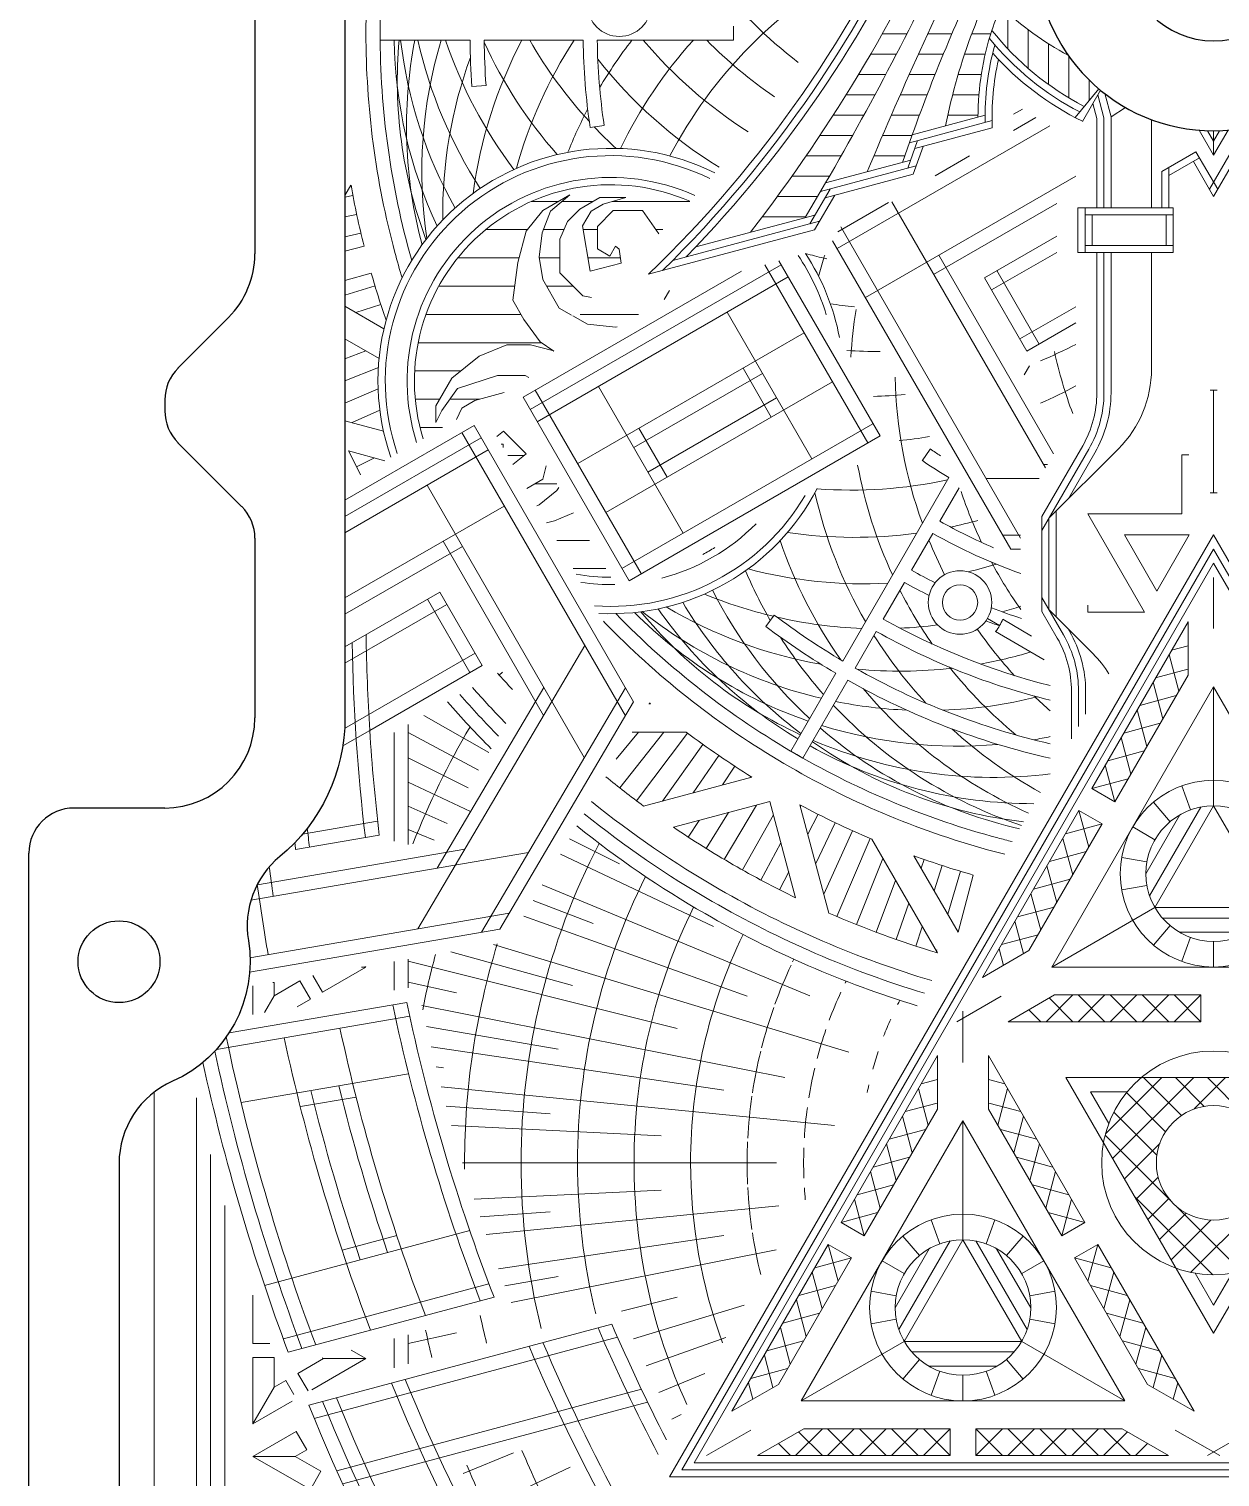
# Model space of a CAD drawing. Header units: inches. Extents: x -6.2 to 19.1, y -0.3 to 14.3.
# Drawn here: x 3.895 to 5.548, y 10.54 to 12.55 of the extents above; entities that cross this region are included whole.
import ezdxf

# ---------------------------------------------------------------- set-up
doc = ezdxf.new("R2010")
doc.units = ezdxf.units.IN
doc.header["$MEASUREMENT"] = 0
doc.layers.add('NOPLOT', color=40, linetype='Continuous', lineweight=5)

# ---------------------------------------------------------------- blocks, each defined once
blk = doc.blocks.new('FacePlate')
at = {"color": 0}
for p, q in [((-1.3312, -1.0216), (-1.3312, -1.7142)), ((-1.3679, -1.8026), (-1.4379, -1.8727)), ((-1.4563, -1.9169), (-1.4563, -1.9321)), ((-1.3496, -2.0647), (-1.4379, -1.9763)), ((-1.3312, -2.1089), (-1.3312, -2.3584)), ((-1.4929, -2.4834), (-1.5822, -2.4834)), ((-1.4563, -2.4834), (-1.4929, -2.4834)), ((-1.6447, -5.452), (-1.6447, -2.5459))]:
    blk.add_line(p, q, dxfattribs=at)
blk.add_circle((-1.5197, -2.6968), 0.0568, dxfattribs=at)
for centre, radius, start, end in [((-0.0009, -1.297), 0.1215, 180, 0), ((-1.4563, -1.7142), 0.125, 315, 0), ((-1.3937, -1.9169), 0.0625, 135, 180), ((-1.3937, -1.9321), 0.0625, 180, 225), ((-1.3937, -2.1089), 0.0625, 0, 45), ((-1.4563, -2.3584), 0.125, 270, 0), ((-1.5822, -2.5459), 0.0625, 90, 180)]:
    blk.add_arc(centre, radius, start, end, dxfattribs=at)
blk = doc.blocks.new('Linework')
at = {"color": 251, "true_color": 0x636466}
blk.add_lwpolyline([(-1.2053, -0.1086), (-1.2053, -0.8012), (-1.2053, -1.1959), (-1.2053, -1.4454, -0.223287), (-1.2958, -1.6379, 0.266384), (-1.3394, -1.7544, -0.340767), (-1.4447, -1.9498, 0.295987), (-1.5188, -2.0639), (-1.5188, -4.539, 0.053283)], format="xyb", dxfattribs=at)
blk.add_lwpolyline([(-0.2786, -0.251, -0.185395), (-0.2465, -0.3346), (-0.2465, -0.384, 1), (0.2465, -0.384), (0.2465, -0.3346, -0.185395), (0.2786, -0.251, 2.246691)], format="xyb", close=True, dxfattribs=at)
at = {"layer": 'NOPLOT', "color": 251, "linetype": 'Continuous', "true_color": 0x636466}
for p, q in [((-0.2857, -0.5164), (-0.2857, -0.4665)), ((-0.4257, -0.4957), (-0.4598, -0.4957)), ((-0.3632, -0.4957), (-0.3966, -0.4957)), ((-0.3092, -0.4957), (-0.3357, -0.4957)), ((-0.2575, -0.5436), (-0.2575, -0.4898)), ((-0.2293, -0.566), (-0.2293, -0.5095)), ((-0.4402, -0.524), (-0.4759, -0.524)), ((-0.3751, -0.524), (-0.4095, -0.524)), ((-0.3169, -0.524), (-0.3456, -0.524)), ((-0.2011, -0.5846), (-0.2011, -0.526)), ((-0.455, -0.5522), (-0.4927, -0.5522)), ((-0.3865, -0.5522), (-0.4223, -0.5522)), ((-0.3224, -0.5522), (-0.3545, -0.5522)), ((-0.1728, -0.5886), (-0.1728, -0.5598)), ((-0.47, -0.5804), (-0.51, -0.5804)), ((-0.3976, -0.5804), (-0.4348, -0.5804)), ((-0.3257, -0.5804), (-0.3622, -0.5804)), ((-0.4854, -0.6087), (-0.5278, -0.6087)), ((-0.4083, -0.6087), (-0.4472, -0.6087)), ((-0.327, -0.6087), (-0.3689, -0.6087)), ((-0.5009, -0.6369), (-0.5463, -0.6369)), ((-0.4187, -0.6369), (-0.4593, -0.6369)), ((-0.5168, -0.6651), (-0.5653, -0.6651)), ((-0.4286, -0.6651), (-0.4713, -0.6651)), ((-0.533, -0.6933), (-0.585, -0.6933)), ((-0.5495, -0.7216), (-0.6053, -0.7216)), ((-0.909, -0.7284), (-0.9467, -0.7284)), ((-0.8613, -0.7284), (-0.9041, -0.7284)), ((-0.7269, -0.7284), (-0.8347, -0.7284)), ((-0.5661, -0.7498), (-0.6263, -0.7498)), ((-0.9521, -0.7676), (-1.0101, -0.7676)), ((-0.9016, -0.7676), (-0.9302, -0.7676)), ((-0.8551, -0.7676), (-0.8748, -0.7676)), ((-0.7643, -0.7676), (-0.774, -0.7676)), ((-0.9637, -0.8068), (-1.0488, -0.8068)), ((-0.9072, -0.8068), (-0.9355, -0.8068)), ((-0.8231, -0.8068), (-0.8683, -0.8068)), ((-0.9699, -0.8461), (-1.0751, -0.8461)), ((-0.8888, -0.8461), (-0.9256, -0.8461)), ((-0.9612, -0.8853), (-1.0928, -0.8853)), ((-0.7982, -0.8853), (-0.8789, -0.8853)), ((-0.9325, -0.9245), (-1.1037, -0.9245)), ((-1.0445, -0.9637), (-1.1086, -0.9637)), ((-1.0738, -1.0029), (-1.1078, -1.0029)), ((-1.0185, -1.0029), (-1.0597, -1.0029)), ((-1.0698, -1.0421), (-1.1013, -1.0421)), ((-0.957, -1.0813), (-0.9794, -1.0813)), ((-0.9115, -1.1205), (-0.9423, -1.1205)), ((-0.8662, -1.1989), (-0.9115, -1.1989)), ((-0.8435, -1.2381), (-0.8888, -1.2381)), ((-0.0357, -1.3121), (-0.0355, -1.3121)), ((-0.0583, -1.3512), (-0.0355, -1.3451)), ((-0.0619, -1.3574), (-0.0483, -1.4082)), ((-0.0805, -1.3896), (-0.0359, -1.3777)), ((-0.0841, -1.3958), (-0.0705, -1.4466)), ((-0.1026, -1.428), (-0.0519, -1.4144)), ((-0.1062, -1.4343), (-0.0926, -1.485)), ((-0.1248, -1.4664), (-0.074, -1.4528)), ((-0.1284, -1.4727), (-0.1148, -1.5234)), ((-0.147, -1.5049), (-0.0962, -1.4912)), ((-0.1506, -1.5111), (-0.137, -1.5619)), ((-0.1692, -1.5433), (-0.1184, -1.5297)), ((-0.1869, -1.574), (-0.1733, -1.6248)), ((-0.2055, -1.6062), (-0.1547, -1.5926)), ((-0.2091, -1.6125), (-0.1955, -1.6632)), ((-0.2277, -1.6446), (-0.1769, -1.631)), ((-0.2313, -1.6509), (-0.2177, -1.7016)), ((-0.2499, -1.6831), (-0.1991, -1.6694)), ((-0.2721, -1.7215), (-0.2213, -1.7079)), ((-0.2535, -1.6893), (-0.2399, -1.7401)), ((-0.2757, -1.7277), (-0.2637, -1.7722)), ((-0.2942, -1.7599), (-0.2435, -1.7463)), ((-0.2978, -1.7661), (-0.2917, -1.7889)), ((-0.3204, -1.8052), (-0.3203, -1.8054)), ((-0.2324, -1.8671), (-0.1952, -1.8299)), ((-0.1952, -1.8671), (-0.2278, -1.8344)), ((-0.188, -1.8671), (-0.1508, -1.8299)), ((-0.1508, -1.8671), (-0.188, -1.8299)), ((-0.1437, -1.8671), (-0.1065, -1.8299)), ((-0.1065, -1.8671), (-0.1437, -1.8299)), ((-0.0993, -1.8671), (-0.0621, -1.8299)), ((-0.0621, -1.8671), (-0.0993, -1.8299)), ((-0.0549, -1.8671), (-0.0178, -1.8299)), ((-0.0178, -1.8671), (-0.0549, -1.8299)), ((-0.2847, -1.8671), (-0.2848, -1.8669)), ((-0.2396, -1.8671), (-0.2562, -1.8504)), ((-0.3835, -1.9144), (-0.3833, -1.9144)), ((-0.312, -1.9144), (-0.3122, -1.9144)), ((-0.406, -1.9535), (-0.3833, -1.9474)), ((-0.2895, -1.9535), (-0.3122, -1.9474)), ((-0.1499, -2.0225), (-0.0721, -1.9447)), ((-0.1401, -2.057), (-0.0277, -1.9447)), ((-0.0448, -1.9973), (-0.0974, -1.9447)), ((-0.0132, -1.9846), (-0.0531, -1.9447)), ((-0.0268, -1.9882), (0.0166, -1.9447)), ((0.0423, -1.9957), (-0.0087, -1.9447)), ((-0.4096, -1.9597), (-0.396, -2.0105)), ((-0.2859, -1.9597), (-0.2995, -2.0105)), ((-0.0667, -2.0197), (-0.1209, -1.9655)), ((-0.4282, -1.9919), (-0.3837, -1.98)), ((-0.2673, -1.9919), (-0.3119, -1.98)), ((-0.4318, -1.9982), (-0.4182, -2.0489)), ((-0.2637, -1.9982), (-0.2773, -2.0489)), ((-0.0788, -2.0521), (-0.1384, -1.9925)), ((-0.4504, -2.0303), (-0.3996, -2.0167)), ((-0.2451, -2.0303), (-0.2959, -2.0167)), ((-0.06, -2.1152), (-0.1505, -2.0247)), ((-0.454, -2.0366), (-0.4404, -2.0873)), ((-0.2415, -2.0366), (-0.2551, -2.0873)), ((-0.1238, -2.0852), (-0.0748, -2.0362)), ((-0.0319, -2.215), (0.152, -2.0311)), ((-0.4726, -2.0688), (-0.4218, -2.0552)), ((-0.2229, -2.0688), (-0.2737, -2.0552)), ((-0.4762, -2.075), (-0.4626, -2.1258)), ((-0.2193, -2.075), (-0.233, -2.1258)), ((-0.1076, -2.1133), (-0.077, -2.0827)), ((-0.4947, -2.1072), (-0.444, -2.0936)), ((-0.2008, -2.1072), (-0.2515, -2.0936)), ((-0.0012, -2.2183), (-0.1094, -2.1101)), ((-0.4983, -2.1134), (-0.4847, -2.1642)), ((-0.1972, -2.1134), (-0.2108, -2.1642)), ((-0.0914, -2.1414), (-0.0623, -2.1124)), ((0.0383, -2.2135), (-0.0522, -2.123)), ((-0.5169, -2.1456), (-0.4662, -2.132)), ((-0.1786, -2.1456), (-0.2294, -2.132)), ((-0.0751, -2.1695), (-0.0383, -2.1327)), ((-0.0589, -2.1976), (-0.0037, -2.1424)), ((-0.5347, -2.1764), (-0.5211, -2.2271)), ((-0.1608, -2.1764), (-0.1744, -2.2271)), ((-0.5533, -2.2085), (-0.5025, -2.1949)), ((-0.1422, -2.2085), (-0.193, -2.1949)), ((-0.5569, -2.2148), (-0.5433, -2.2655)), ((-0.1386, -2.2148), (-0.1522, -2.2655)), ((-0.5755, -2.247), (-0.5247, -2.2334)), ((-0.1201, -2.247), (-0.1708, -2.2334)), ((-0.579, -2.2532), (-0.5654, -2.304)), ((-0.1165, -2.2532), (-0.1301, -2.304)), ((-0.5976, -2.2854), (-0.5469, -2.2718)), ((-0.0979, -2.2854), (-0.1487, -2.2718)), ((-0.6198, -2.3238), (-0.569, -2.3102)), ((-0.6012, -2.2916), (-0.5876, -2.3424)), ((-0.0757, -2.3238), (-0.1265, -2.3102)), ((-0.0943, -2.2916), (-0.1079, -2.3424)), ((-0.6234, -2.33), (-0.6115, -2.3746)), ((-0.0721, -2.33), (-0.084, -2.3746)), ((-0.642, -2.3622), (-0.5912, -2.3486)), ((-0.0535, -2.3622), (-0.1043, -2.3486)), ((-0.6456, -2.3684), (-0.6395, -2.3912)), ((-0.0499, -2.3684), (-0.056, -2.3912)), ((-0.6681, -2.4075), (-0.6681, -2.4077)), ((-0.0274, -2.4075), (-0.0274, -2.4077)), ((-0.5801, -2.4694), (-0.5429, -2.4322)), ((-0.5429, -2.4694), (-0.5756, -2.4368)), ((-0.5358, -2.4694), (-0.4986, -2.4322)), ((-0.4986, -2.4694), (-0.5358, -2.4322)), ((-0.4914, -2.4694), (-0.4542, -2.4322)), ((-0.4542, -2.4694), (-0.4914, -2.4322)), ((-0.447, -2.4694), (-0.4099, -2.4322)), ((-0.4099, -2.4694), (-0.447, -2.4322)), ((-0.4027, -2.4694), (-0.3655, -2.4322)), ((-0.3655, -2.4694), (-0.4027, -2.4322)), ((-0.2928, -2.4694), (-0.33, -2.4322)), ((-0.33, -2.4694), (-0.2928, -2.4322)), ((-0.2485, -2.4694), (-0.2856, -2.4322)), ((-0.2856, -2.4694), (-0.2485, -2.4322)), ((-0.2041, -2.4694), (-0.2413, -2.4322)), ((-0.2413, -2.4694), (-0.2041, -2.4322)), ((-0.1598, -2.4694), (-0.1969, -2.4322)), ((-0.1969, -2.4694), (-0.1598, -2.4322)), ((-0.1154, -2.4694), (-0.1526, -2.4322)), ((-0.1526, -2.4694), (-0.1199, -2.4368)), ((-0.6324, -2.4694), (-0.6326, -2.4692)), ((-0.5873, -2.4694), (-0.604, -2.4527)), ((-0.1082, -2.4694), (-0.0916, -2.4527)), ((-0.0631, -2.4694), (-0.0629, -2.4692))]:
    blk.add_line(p, q, dxfattribs=at)
at = {"layer": 'NOPLOT', "color": 251, "true_color": 0x636466}
for p, q in [((-1.1566, -0.4849), (-1.1566, -0.5045)), ((-0.6662, -0.4849), (-0.6662, -0.5045)), ((-1.1566, -0.5045), (-1.0317, -0.5045)), ((-1.0121, -0.5045), (-0.8749, -0.5045)), ((-0.8553, -0.5045), (-0.6662, -0.5045)), ((-1.0291, -0.5688), (-1.0096, -0.5674)), ((-0.1593, -0.5721), (-0.1922, -0.612)), ((-0.182, -0.6173), (-0.157, -0.574)), ((-0.2777, -0.6074), (-0.2654, -0.6003)), ((-0.1424, -0.6109), (-0.1221, -0.5982)), ((-0.8457, -0.6228), (-0.8651, -0.6258)), ((-0.3074, -0.6162), (-0.4222, -0.647)), ((-0.3172, -0.6087), (-0.4183, -0.6358)), ((-0.2777, -0.63), (-0.2465, -0.612)), ((-0.5224, -0.7939), (-0.2275, -0.6237)), ((-0.4183, -0.6358), (-0.4318, -0.6742)), ((-0.3071, -0.6263), (-0.4147, -0.6551)), ((0, -0.6305), (0, -0.6644)), ((-0.4107, -0.6439), (-0.4242, -0.6823)), ((-0.4032, -0.652), (-0.4167, -0.6904)), ((-0.4128, -0.6792), (-0.5455, -0.7148)), ((-0.4203, -0.6711), (-0.5384, -0.7027)), ((-0.3864, -0.6927), (-0.3386, -0.6652)), ((-0.0622, -0.6924), (-0.0196, -0.6679)), ((-0.0622, -0.7374), (-0.0622, -0.6811)), ((-0.0281, -0.6728), (0, -0.7214)), ((0.0281, -0.6728), (0, -0.7214)), ((-0.5384, -0.7027), (-0.5667, -0.7509)), ((-0.4167, -0.6904), (-0.5391, -0.7232)), ((-0.4832, -0.8618), (-0.1914, -0.6934)), ((-1.2053, -0.7202), (-1.197, -0.7057)), ((-1.2053, -0.7224), (-1.1943, -0.7203)), ((-1.1967, -0.7072), (-1.1979, -0.7074)), ((-0.9309, -0.7411), (-0.8932, -0.7193)), ((-0.8932, -0.7193), (-0.92, -0.7417)), ((-0.8518, -0.7229), (-0.8796, -0.739)), ((-0.8157, -0.7229), (-0.8518, -0.7229)), ((-0.8472, -0.732), (-0.8157, -0.7229)), ((-0.532, -0.7112), (-0.5603, -0.7593)), ((-0.5256, -0.7196), (-0.5539, -0.7677)), ((-0.9538, -0.7698), (-0.9309, -0.7411)), ((-0.92, -0.7417), (-0.9319, -0.7719)), ((-0.8796, -0.739), (-0.8967, -0.7561)), ((-0.8757, -0.7621), (-0.8639, -0.7417)), ((-0.8639, -0.7417), (-0.8472, -0.732)), ((-0.8332, -0.7411), (-0.8551, -0.763)), ((-0.7925, -0.7411), (-0.8332, -0.7411)), ((-0.7699, -0.7735), (-0.7925, -0.7411)), ((-0.5216, -0.7708), (-0.451, -0.73)), ((-0.4467, -0.7289), (-0.2335, -1.0984)), ((-0.3885, -0.8298), (-0.2176, -0.7311)), ((-0.1882, -0.7993), (-0.1882, -0.7374)), ((-0.1882, -0.7374), (-0.0561, -0.7374)), ((-0.1784, -0.7993), (-0.1784, -0.7374)), ((-0.0561, -0.7374), (-0.0561, -0.7993)), ((-1.2053, -0.7499), (-1.1891, -0.7465)), ((-0.8967, -0.7561), (-0.9072, -0.7806)), ((-0.8653, -0.8254), (-0.8757, -0.7621)), ((-0.8551, -0.763), (-0.8551, -0.7944)), ((-0.5468, -0.7557), (-0.7506, -0.8103)), ((-0.5532, -0.7473), (-0.7187, -0.7916)), ((-0.5173, -0.7635), (-0.2678, -1.1958)), ((-0.0561, -0.7472), (-0.1784, -0.7472)), ((-0.1686, -0.7895), (-0.1686, -0.7472)), ((-0.0659, -0.7895), (-0.0659, -0.7472)), ((-1.2053, -0.7777), (-1.1832, -0.7725)), ((-0.9654, -0.8131), (-0.9538, -0.7698)), ((-0.9319, -0.7719), (-0.9357, -0.8057)), ((-0.9072, -0.7806), (-0.9072, -0.8276)), ((-0.5539, -0.7677), (-0.784, -0.8294)), ((-0.5287, -0.7829), (-0.2815, -1.2112)), ((-0.318, -0.8343), (-0.2176, -0.7764)), ((-1.1789, -0.7903), (-1.2053, -0.7974)), ((-0.8551, -0.7944), (-0.8378, -0.8044)), ((-0.8378, -0.8044), (-0.8298, -0.7905)), ((-0.8298, -0.7905), (-0.8298, -0.7905)), ((-0.8298, -0.7905), (-0.8298, -0.7905)), ((-0.8298, -0.7905), (-0.8298, -0.7905)), ((-0.8298, -0.7905), (-0.8248, -0.7946)), ((-0.8248, -0.7946), (-0.8221, -0.8139)), ((-0.3813, -0.803), (-0.2221, -1.0787)), ((-0.3082, -0.8513), (-0.2176, -0.7991)), ((-0.0561, -0.7993), (-0.1882, -0.7993)), ((-0.0561, -0.7895), (-0.1784, -0.7895)), ((-0.9726, -0.8656), (-0.9654, -0.8131)), ((-0.9484, -1.0173), (-0.6002, -0.8162)), ((-0.9357, -0.8057), (-0.9309, -0.8369)), ((-0.8221, -0.8139), (-0.8653, -0.8254)), ((-0.6227, -0.8163), (-0.4799, -1.0637)), ((-0.6032, -0.8108), (-0.4629, -1.0539)), ((-1.1688, -0.8282), (-1.2053, -0.838)), ((-0.9582, -1.0003), (-0.6552, -0.8253)), ((-0.9386, -1.0342), (-0.5904, -0.8332)), ((-0.9309, -0.8369), (-0.9081, -0.8764)), ((-0.9072, -0.8276), (-0.8755, -0.8593)), ((-0.2592, -0.9362), (-0.318, -0.8343)), ((-0.2422, -0.9264), (-0.301, -0.8245)), ((-1.2053, -0.8584), (-1.1636, -0.8458)), ((-0.8755, -0.8593), (-0.8634, -0.8618)), ((-0.7622, -0.8645), (-0.7551, -0.8521)), ((-1.2053, -0.874), (-1.1512, -0.9052)), ((-1.1904, -0.8826), (-1.1556, -0.8713)), ((-0.9572, -0.8922), (-0.9726, -0.8656)), ((-0.9081, -0.8764), (-0.8912, -0.8861)), ((-0.6752, -0.8822), (-0.5576, -1.0859)), ((-0.269, -0.9192), (-0.1914, -0.8745)), ((-0.9344, -0.9231), (-0.9572, -0.8922)), ((-0.8891, -0.8873), (-0.8689, -0.899)), ((-0.8689, -0.899), (-0.8299, -0.9029)), ((-0.8299, -0.9029), (-0.8278, -0.9024)), ((-0.2592, -0.9362), (-0.1914, -0.8971)), ((-1.2053, -0.9193), (-1.1579, -0.9466)), ((-0.9157, -0.9362), (-0.9344, -0.9231)), ((-0.8824, -1.0923), (-0.5681, -0.9109)), ((-1.2053, -0.9469), (-1.1763, -0.936)), ((-1.0569, -0.9736), (-1.019, -0.9433)), ((-1.019, -0.9433), (-0.9809, -0.9273)), ((-0.9809, -0.9273), (-0.948, -0.9273)), ((-0.948, -0.9273), (-0.9173, -0.9355)), ((-0.9173, -0.9355), (-0.9157, -0.9362)), ((-1.2053, -0.9774), (-1.1589, -0.9588)), ((-0.653, -0.9599), (-0.6138, -1.0278)), ((-0.2627, -0.9693), (-0.2554, -0.9567)), ((-1.0791, -1.0121), (-1.0569, -0.9736)), ((-0.9939, -0.97), (-1.0491, -0.988)), ((-0.9554, -0.97), (-0.9939, -0.97)), ((-0.9502, -0.973), (-0.9554, -0.97)), ((-0.5289, -0.9788), (-0.8432, -1.1602)), ((-0.8047, -1.0701), (-0.6262, -0.9671)), ((-1.2053, -1.0084), (-1.1593, -0.9887)), ((-1.0491, -0.988), (-1.0711, -1.0187)), ((-1.0249, -1.0046), (-1.0433, -1.0152)), ((-0.9846, -0.9938), (-1.0249, -1.0046)), ((-0.8112, -1.2549), (-0.9582, -1.0003)), ((-0.7942, -1.2451), (-0.9412, -0.9905)), ((-0.7361, -1.1889), (-0.8537, -0.9852)), ((-0.6066, -1.001), (-0.7851, -1.1041)), ((0, -0.9904), (-0.0049, -0.9904)), ((0, -0.9904), (0, -1.1327)), ((0.0049, -0.9904), (0, -0.9904)), ((-1.1954, -1.0355), (-1.1569, -1.018)), ((-1.0791, -1.0355), (-1.0791, -1.0121)), ((-1.0711, -1.0187), (-1.0791, -1.0355)), ((-1.0433, -1.0152), (-1.0507, -1.031)), ((-1.1519, -1.0471), (-1.2053, -1.0328)), ((-1.0261, -1.0395), (-1.2053, -1.143)), ((-0.8048, -1.4229), (-1.0261, -1.0395)), ((-0.821, -1.238), (-0.4727, -1.0369)), ((-0.7583, -1.1112), (-0.7976, -1.0433)), ((-1.2053, -1.1656), (-1.0163, -1.0565)), ((-1.1527, -1.0469), (-1.1525, -1.0468)), ((-0.8162, -1.4423), (-1.0431, -1.0493)), ((-0.9948, -1.0545), (-0.9855, -1.0471)), ((-0.9855, -1.0471), (-0.9539, -1.0787)), ((-0.4629, -1.0539), (-0.8112, -1.2549)), ((-1.2053, -1.1882), (-1.0065, -1.0734)), ((-1.1498, -1.0883), (-1.2002, -1.0748)), ((-1.1893, -1.0969), (-1.1645, -1.0843)), ((-0.9858, -1.0655), (-0.9885, -1.0655)), ((-0.9858, -1.0701), (-0.9858, -1.0655)), ((-0.9539, -1.0787), (-0.9722, -1.0937)), ((-0.3932, -1.0721), (-0.4042, -1.0883)), ((-0.0343, -1.0803), (-0.0441, -1.0803)), ((-0.0441, -1.0803), (-0.0441, -1.162)), ((-0.931, -1.114), (-0.926, -1.0953)), ((-0.2362, -1.0936), (-0.2307, -1.0936)), ((-0.8732, -1.5005), (-1.0914, -1.1224)), ((-0.9531, -1.1267), (-0.931, -1.114)), ((-0.9112, -1.1298), (-0.9086, -1.1254)), ((-0.5146, -1.3664), (-0.3675, -1.1117)), ((-0.3154, -1.1132), (-0.242, -1.1132)), ((-0.9358, -1.1496), (-0.9112, -1.1298)), ((-0.3799, -1.1724), (-0.3532, -1.1261)), ((-0.0049, -1.1327), (0, -1.1327)), ((0, -1.1327), (0.0049, -1.1327)), ((-1.2053, -1.2788), (-0.9843, -1.1512)), ((-0.9391, -1.1511), (-0.9358, -1.1496)), ((-0.8882, -1.1608), (-0.9146, -1.1716)), ((-0.2187, -1.3048), (-0.2187, -1.1585)), ((-0.0441, -1.162), (-0.1746, -1.162)), ((-0.1746, -1.162), (-0.0958, -1.2986)), ((-0.9146, -1.1716), (-0.9255, -1.1745)), ((-0.9297, -1.4418), (-1.0692, -1.2002)), ((0, -1.1914), (-0.7548, -2.4988)), ((-0.4192, -1.2403), (-0.3897, -1.1894)), ((-0.2928, -1.1916), (-0.2678, -1.1916)), ((-0.0788, -1.2692), (-0.1237, -1.1914)), ((-0.1237, -1.1914), (-0.0339, -1.1914)), ((-0.0339, -1.1914), (-0.0788, -1.2692)), ((0.7548, -2.4988), (0, -1.1914)), ((-1.2053, -1.3014), (-1.0424, -1.2073)), ((0, -1.211), (-0.7378, -2.489)), ((-0.2815, -1.2112), (-0.2678, -1.2112)), ((0.7378, -2.489), (0, -1.211)), ((0, -1.2307), (-0.7208, -2.4792)), ((0.7208, -2.4792), (0, -1.2307)), ((-0.4584, -1.3082), (-0.429, -1.2573)), ((0, -1.3213), (0, -1.2503)), ((-1.0907, -1.2805), (-1.0319, -1.3824)), ((-1.0639, -1.2877), (-1.2053, -1.3693)), ((-0.6215, -1.3183), (-0.6097, -1.3027)), ((-0.1746, -1.2888), (-0.1746, -1.2986)), ((-0.1746, -1.2986), (-0.0958, -1.2986)), ((-0.4976, -1.3762), (-0.4682, -1.3252)), ((-0.2969, -1.3172), (-0.3138, -1.3073)), ((-0.235, -1.3648), (-0.3025, -1.3253)), ((-0.2526, -1.3318), (-0.2926, -1.3084)), ((-0.2018, -1.3218), (-0.1999, -1.325)), ((-0.0355, -1.3861), (-0.0355, -1.3118)), ((-1.104, -1.7381), (-0.8725, -1.3447)), ((-1.2058, -1.4601), (-1.0247, -1.3556)), ((-0.9914, -1.3859), (-0.9869, -1.3819)), ((-0.5868, -1.4915), (-0.5244, -1.3833)), ((-1.0772, -1.6539), (-0.9295, -1.4029)), ((-1.0158, -1.7428), (-0.8161, -1.4034)), ((-0.5698, -1.5013), (-0.5074, -1.3931)), ((0, -1.4022), (0, -1.5674)), ((-0.9905, -1.7385), (-0.8048, -1.4229)), ((-0.7838, -1.4258), (-0.7812, -1.4258)), ((-0.7823, -1.4249), (-0.7831, -1.4258)), ((-1.0961, -1.4421), (-1.0055, -1.4934)), ((-1.137, -1.4657), (-1.137, -1.6162)), ((-1.1174, -1.4543), (-1.1174, -1.6211)), ((-1.0199, -1.5179), (-1.1174, -1.4657)), ((-0.8289, -1.5025), (-0.7981, -1.4651)), ((-0.824, -1.5426), (-0.763, -1.4651)), ((-0.8069, -1.4651), (-0.7319, -1.4651)), ((-0.8008, -1.5605), (-0.7301, -1.4664)), ((-0.7649, -1.5607), (-0.7086, -1.4822)), ((-1.1174, -1.5006), (-1.0343, -1.5424)), ((-0.7222, -1.5493), (-0.6867, -1.4975)), ((-0.5868, -1.4915), (-0.5698, -1.5013)), ((-0.6408, -1.5275), (-0.791, -1.5677)), ((-0.6815, -1.5384), (-0.6644, -1.5121)), ((-0.6429, -1.528), (-0.642, -1.5267)), ((-1.1174, -1.5345), (-1.031, -1.5754)), ((-0.1692, -1.5433), (-0.137, -1.5619)), ((-0.0322, -1.573), (-0.0443, -1.5397)), ((-1.1174, -1.5677), (-1.0633, -1.5917)), ((-0.6158, -1.5614), (-0.7494, -1.5972)), ((-0.6791, -1.6418), (-0.6345, -1.5664)), ((-0.6158, -1.5614), (-0.58, -1.695)), ((-0.574, -1.5661), (-0.5337, -1.7162)), ((-0.5734, -1.5681), (-0.5727, -1.5668)), ((-0.0605, -1.5894), (-0.0833, -1.5622)), ((0, -1.5674), (-0.0815, -1.7085)), ((0, -1.5674), (0.0815, -1.7085)), ((-0.7289, -1.6109), (-0.7137, -1.5876)), ((-0.7042, -1.6266), (-0.6732, -1.5767)), ((-0.6538, -1.6564), (-0.6108, -1.5801)), ((-0.5631, -1.6068), (-0.5489, -1.5788)), ((-0.1869, -1.574), (-0.1547, -1.5926)), ((-0.0467, -1.5798), (-0.0941, -1.6618)), ((-0.0179, -1.5691), (-0.0889, -1.6921)), ((-1.16, -1.5886), (-1.2642, -1.6065)), ((-1.0817, -1.6149), (-1.1174, -1.6002)), ((-0.5522, -1.6474), (-0.5251, -1.5909)), ((-0.5407, -1.6902), (-0.5009, -1.6021)), ((-0.0815, -1.6144), (-0.1123, -1.5966)), ((-1.3268, -1.6769), (-1.0389, -1.6275)), ((-0.8939, -1.613), (-0.8244, -1.648)), ((-0.6281, -1.6705), (-0.6005, -1.6187)), ((-0.5226, -1.7211), (-0.4765, -1.6129)), ((-0.3833, -1.7715), (-0.4744, -1.6138)), ((-1.3358, -1.6984), (-0.9507, -1.6322)), ((-0.9064, -1.6343), (-0.6938, -1.7349)), ((-0.4955, -1.7322), (-0.4588, -1.6407)), ((-0.3547, -1.7426), (-0.4158, -1.6368)), ((-0.4144, -1.6373), (-0.4148, -1.6385)), ((-0.406, -1.6538), (-0.4018, -1.6418)), ((-0.0927, -1.6451), (-0.1276, -1.6389)), ((-0.6022, -1.684), (-0.5896, -1.6592)), ((-0.3879, -1.6852), (-0.3765, -1.6504)), ((-0.369, -1.7178), (-0.3511, -1.6583)), ((-0.3335, -1.6635), (-0.3547, -1.7426)), ((-0.5603, -1.8309), (-0.9316, -1.6771)), ((-0.4682, -1.7428), (-0.4413, -1.671)), ((-0.0927, -1.6778), (-0.1276, -1.684)), ((-0.9443, -1.6987), (-0.8611, -1.7308)), ((-0.4407, -1.7528), (-0.4231, -1.7026)), ((-0.2245, -1.7911), (-0.0815, -1.7085)), ((0.0815, -1.7085), (-0.0815, -1.7085)), ((-1.3371, -1.7782), (-0.9775, -1.7164)), ((-0.9572, -1.7205), (-0.6471, -1.8315)), ((0.071, -1.7231), (-0.0711, -1.7231)), ((-1.3376, -1.7981), (-0.9905, -1.7385)), ((-0.413, -1.7622), (-0.4042, -1.7353)), ((-0.0605, -1.7335), (-0.0833, -1.7607)), ((0.0474, -1.7427), (-0.0474, -1.7427)), ((-0.506, -1.9095), (-0.9992, -1.7599)), ((-0.385, -1.7709), (-0.3839, -1.7671)), ((-0.2562, -1.7683), (-0.3206, -1.8055)), ((-0.0322, -1.7499), (-0.0443, -1.7832)), ((0, -1.7555), (0, -1.7911)), ((-1.137, -1.7836), (-1.137, -1.8233)), ((-1.1174, -1.7802), (-1.1174, -1.82)), ((-1.1174, -1.7831), (-0.7445, -1.8765)), ((-1.0585, -1.7701), (-0.8895, -1.8168)), ((-1.2363, -1.8261), (-1.2497, -1.8029)), ((-1.1762, -1.7914), (-1.2363, -1.8261)), ((-1.1824, -1.7914), (-1.1762, -1.7914)), ((-1.1776, -1.7905), (-1.1762, -1.7914)), ((-1.333, -1.857), (-1.333, -1.8172)), ((-1.3054, -1.8125), (-1.3036, -1.8125)), ((-1.268, -1.8104), (-1.3036, -1.831)), ((-1.3036, -1.831), (-1.3036, -1.8125)), ((-1.2533, -1.8359), (-1.268, -1.8104)), ((-1.1174, -1.8121), (-1.0507, -1.8271)), ((-1.3662, -1.8826), (-1.1196, -1.8402)), ((-1.3036, -1.831), (-1.3171, -1.8543)), ((-1.2533, -1.8359), (-1.2716, -1.8465)), ((-0.5948, -1.9447), (-1.0987, -1.8445)), ((-0.2946, -1.8315), (-0.3561, -1.8671)), ((-0.2207, -1.8299), (-0.2851, -1.8671)), ((-0.0178, -1.8671), (-0.0178, -1.8299)), ((-1.3838, -1.9055), (-1.1155, -1.8594)), ((-0.3478, -1.9236), (-0.3478, -1.8526)), ((-1.0923, -1.8735), (-0.9093, -1.9052)), ((-1.0857, -1.9019), (-0.6798, -1.9622)), ((-0.3833, -1.9885), (-0.3833, -1.9141)), ((-0.3122, -1.9885), (-0.3122, -1.9141)), ((-1.3494, -1.9792), (-1.117, -1.9393)), ((-1.0789, -1.9299), (-1.0688, -1.9312)), ((0.2049, -1.9447), (-0.2049, -1.9447)), ((-0.2049, -1.9447), (0, -2.2996)), ((0.2049, -1.9447), (-0.2049, -1.9447)), ((-0.2049, -1.9447), (0, -2.2996)), ((0, -2.2996), (0.2049, -1.9447)), ((0, -2.2996), (0.2049, -1.9447)), ((-1.4702, -1.965), (-1.4702, -3.6425)), ((-0.5262, -2.0112), (-1.0719, -1.9574)), ((-0.1199, -1.9643), (-0.171, -1.9643)), ((-0.171, -1.9643), (-0.1454, -2.0085)), ((-1.4114, -1.9727), (-1.4114, -2.063)), ((-1.2672, -1.9849), (-1.1897, -1.9716)), ((-1.0647, -1.9845), (-0.9204, -1.9951)), ((-0.3478, -2.0045), (-0.3478, -2.1697)), ((-1.0574, -2.0111), (-0.7666, -2.0253)), ((-1.4114, -3.898), (-1.4114, -2.063)), ((-1.3918, -2.0513), (-1.3918, -2.063)), ((-1.3918, -3.3968), (-1.3918, -2.063)), ((-0.6064, -2.063), (-1.0421, -2.063)), ((-1.0261, -2.1134), (-0.7666, -2.1007)), ((-1.3722, -3.3009), (-1.3722, -2.122)), ((-0.6035, -2.1224), (-1.0096, -2.1624)), ((-1.0179, -2.1381), (-0.9204, -2.1309)), ((-0.5169, -2.1456), (-0.4847, -2.1642)), ((-0.3799, -2.1754), (-0.3921, -2.142)), ((-0.3156, -2.1754), (-0.3034, -2.142)), ((-0.1786, -2.1456), (-0.2108, -2.1642)), ((-1.0322, -2.1569), (-1.3169, -2.2332)), ((-1.1334, -2.1637), (-1.2093, -2.1841)), ((-0.9923, -2.2102), (-0.6798, -2.1638)), ((-0.4082, -2.1917), (-0.4311, -2.1645)), ((-0.3478, -2.1697), (-0.4292, -2.3108)), ((-0.3478, -2.1697), (-0.2663, -2.3108)), ((-0.2873, -2.1917), (-0.2644, -2.1645)), ((-0.6068, -2.1837), (-0.9745, -2.2568)), ((-0.5347, -2.1764), (-0.5025, -2.1949)), ((-0.3945, -2.1821), (-0.4418, -2.2642)), ((-0.3656, -2.1714), (-0.4367, -2.2945)), ((-0.3299, -2.1714), (-0.2588, -2.2945)), ((-0.3011, -2.1821), (-0.2537, -2.2642)), ((-0.1608, -2.1764), (-0.193, -2.1949)), ((-0.4292, -2.2167), (-0.46, -2.199)), ((-0.2663, -2.2167), (-0.2355, -2.199)), ((-1.0055, -2.2309), (-1.2908, -2.3074)), ((-0.9835, -2.2337), (-0.9093, -2.2208)), ((-0.0256, -2.2162), (0, -2.2604)), ((0, -2.2604), (0.0255, -2.2162)), ((-1.333, -2.2466), (-1.333, -2.3135)), ((-0.9985, -2.2494), (-1.284, -2.3259)), ((-0.8214, -2.2688), (-0.7445, -2.2495)), ((-0.4404, -2.2474), (-0.4754, -2.2413)), ((-0.2551, -2.2474), (-0.2201, -2.2413)), ((-0.6512, -2.2605), (-0.8048, -2.3071)), ((-0.8351, -2.2868), (-1.2553, -2.3994)), ((-0.4404, -2.2801), (-0.4754, -2.2863)), ((-0.2551, -2.2801), (-0.2201, -2.2863)), ((-0.8272, -2.3049), (-1.2479, -2.4177)), ((-1.137, -2.3474), (-1.137, -2.3068)), ((-1.1174, -2.3139), (-1.0507, -2.2989)), ((-1.1174, -2.3421), (-1.1174, -2.3015)), ((-0.7876, -2.3448), (-0.677, -2.3052)), ((-0.5723, -2.3934), (-0.4292, -2.3108)), ((-0.2663, -2.3108), (-0.4292, -2.3108)), ((-0.1233, -2.3934), (-0.2663, -2.3108)), ((-1.333, -2.3135), (-1.3094, -2.3135)), ((-1.1762, -2.3346), (-1.1967, -2.3228)), ((-0.2767, -2.3255), (-0.4188, -2.3255)), ((-1.333, -2.3331), (-1.333, -2.4252)), ((-1.333, -2.3331), (-1.3036, -2.3331)), ((-1.3036, -2.3331), (-1.3036, -2.3742)), ((-1.2706, -2.3552), (-1.235, -2.3346)), ((-1.2513, -2.378), (-1.1762, -2.3346)), ((-1.235, -2.3346), (-1.2369, -2.3335)), ((-1.235, -2.3346), (-1.1762, -2.3346)), ((-0.4082, -2.3358), (-0.4311, -2.3631)), ((-0.3004, -2.3451), (-0.3951, -2.3451)), ((-0.2873, -2.3358), (-0.2644, -2.3631)), ((-1.3036, -2.3742), (-1.2876, -2.365)), ((-1.2762, -2.3847), (-1.2876, -2.365)), ((-1.2566, -2.3794), (-1.2706, -2.3552)), ((-0.706, -2.3554), (-0.77, -2.3819)), ((-0.604, -2.3707), (-0.6683, -2.4078)), ((-0.3799, -2.3522), (-0.3921, -2.3856)), ((-0.3478, -2.3579), (-0.3478, -2.3934)), ((-0.3156, -2.3522), (-0.3034, -2.3856)), ((-0.0916, -2.3707), (-0.0272, -2.4078)), ((-1.3036, -2.3742), (-1.333, -2.4252)), ((-0.794, -2.3772), (-1.2167, -2.4905)), ((-1.333, -2.4252), (-1.2787, -2.3938)), ((-0.7854, -2.3952), (-1.2085, -2.5086)), ((-0.7519, -2.4186), (-0.7389, -2.4125)), ((-1.333, -2.4704), (-1.2729, -2.4357)), ((-1.2729, -2.4357), (-1.2582, -2.4612)), ((-0.6423, -2.4338), (-0.7039, -2.4694)), ((-0.5684, -2.4322), (-0.6328, -2.4694)), ((-0.3655, -2.4694), (-0.3655, -2.4322)), ((-0.33, -2.4694), (-0.33, -2.4322)), ((-0.1271, -2.4322), (-0.0627, -2.4694)), ((-0.0532, -2.4338), (0.0084, -2.4694)), ((0.0532, -2.4338), (-0.0084, -2.4694)), ((-1.2533, -2.5165), (-1.333, -2.4704)), ((-1.2742, -2.4704), (-1.333, -2.4704)), ((-1.2742, -2.4704), (-1.2582, -2.4612)), ((-1.2386, -2.491), (-1.2742, -2.4704)), ((-0.9713, -2.4653), (-1.0412, -2.4943)), ((-1.2533, -2.5165), (-1.2386, -2.491)), ((-1.0164, -2.5437), (-0.8929, -2.4853)), ((-0.7378, -2.489), (0.7378, -2.489)), ((-0.7208, -2.4792), (0.7208, -2.4792)), ((-0.7548, -2.4988), (0.7548, -2.4988))]:
    blk.add_line(p, q, dxfattribs=at)
for points in [[(-0.1607, -0.5804), (-0.1522, -0.6122), (-0.1522, -0.7374)], [(-0.151, -0.5788), (-0.1424, -0.6109), (-0.1424, -0.7374)], [(-0.1676, -0.5924), (-0.162, -0.6135), (-0.162, -0.7374)], [(-0.0864, -0.6149), (-0.0864, -0.7374)], [(-0.02, -0.6297), (0, -0.6644)], [(-0.0083, -0.6304), (0, -0.6448)], [(0.02, -0.6297), (0, -0.6644)], [(0.0083, -0.6304), (0, -0.6448)], [(-0.072, -0.7374), (-0.072, -0.6868), (-0.0245, -0.6594), (0.0057, -0.7116)], [(0.072, -0.7374), (0.072, -0.6868), (0.0245, -0.6594), (-0.0057, -0.7116)], [(-0.1692, -1.5433), (-0.0355, -1.3118)], [(-0.0355, -1.3861), (-0.137, -1.5619)], [(-0.2245, -1.7911), (0, -1.4022)], [(0.2245, -1.7911), (0, -1.4022)], [(-1.1709, -1.4626), (-1.2084, -1.4842)], [(-0.1869, -1.574), (-0.3206, -1.8055)], [(-0.2562, -1.7683), (-0.1547, -1.5926)], [(0.2245, -1.7911), (-0.2245, -1.7911)], [(-0.2207, -1.8299), (-0.0178, -1.8299)], [(-0.0178, -1.8671), (-0.2851, -1.8671)], [(-0.5169, -2.1456), (-0.3833, -1.9141)], [(-0.1786, -2.1456), (-0.3122, -1.9141)], [(-0.3833, -1.9885), (-0.4847, -2.1642)], [(-0.3122, -1.9885), (-0.2108, -2.1642)], [(-0.5723, -2.3934), (-0.3478, -2.0045)], [(-0.1233, -2.3934), (-0.3478, -2.0045)], [(-0.5347, -2.1764), (-0.6683, -2.4078)], [(-0.1608, -2.1764), (-0.0272, -2.4078)], [(-0.604, -2.3707), (-0.5025, -2.1949)], [(-0.0916, -2.3707), (-0.193, -2.1949)], [(-0.1233, -2.3934), (-0.5723, -2.3934)], [(-0.5684, -2.4322), (-0.3655, -2.4322)], [(-0.1271, -2.4322), (-0.33, -2.4322)], [(-0.3655, -2.4694), (-0.6328, -2.4694)], [(-0.33, -2.4694), (-0.0627, -2.4694)]]:
    blk.add_lwpolyline(points, dxfattribs=at)
for points in [[(-0.162, -0.7993), (-0.162, -0.994, -0.131652), (-0.1817, -1.0675), (-0.2384, -1.1656), (-0.2384, -1.2977), (-0.2169, -1.3348, -0.131652), (-0.1972, -1.4083), (-0.1972, -1.4742)], [(-0.1522, -0.7993), (-0.1522, -0.994, -0.131652), (-0.1732, -1.0724), (-0.2384, -1.1853)], [(-0.1452, -1.3841, 0.05684), (-0.1673, -1.3563), (-0.2285, -1.295), (-0.2285, -1.1683), (-0.1321, -1.0718, 0.198912), (-0.0862, -0.9609), (-0.0862, -0.7993)], [(-0.1424, -0.7993), (-0.1424, -0.994, -0.131652), (-0.1647, -1.0773), (-0.2018, -1.1415)], [(-1.2053, -1.3467), (-1.0737, -1.2707), (-1.0149, -1.3726), (-1.1709, -1.4626, 0.013802), (-1.1577, -1.6081), (-1.2738, -1.6281)], [(-0.2384, -1.2781), (-0.2084, -1.3299, -0.131652), (-0.1874, -1.4083), (-0.1874, -1.4572)], [(-0.1999, -1.325, -0.131652), (-0.1776, -1.4083), (-0.1776, -1.4403)], [(-1.176, -1.3297, 0.012566), (-1.1709, -1.4626, 0.010494)], [(-1.2738, -1.628, -0.000874), (-1.2749, -1.6185, -0.000874)]]:
    blk.add_lwpolyline(points, format="xyb", dxfattribs=at)
for centre, radius in [((-0.8246, -0.4553), 0.0441), ((-0.3519, -1.2851), 0.0441), ((-0.3519, -1.2851), 0.0245), ((0, -1.6615), 0.1296), ((0, -1.6615), 0.0941), ((0, -2.063), 0.1553), ((0, -2.063), 0.0795), ((0, -2.063), 0.0795), ((-0.3478, -2.2638), 0.1296), ((-0.3478, -2.2638), 0.0941)]:
    blk.add_circle(centre, radius, dxfattribs=at)
for centre, radius, start, end in [((0, -0.4947), 1.1762, 165, 180), ((0, -0.4947), 1.1566, 165, 180), ((-1.9457, 0.3774), 1.6751, 313.91, 336.5055), ((-1.9457, 0.3774), 1.6849, 314.5079, 336.5936), ((-1.9457, 0.3774), 1.6947, 315.7428, 336.6493), ((-2.4465, 0.6253), 2.2812, 322.251, 336.4196), ((4.8826, -2.9255), 5.8116, 153.4828, 157.34836), ((-4.3211, 1.4916), 4.3731, 329.8816, 335.2077), ((2.0463, -1.524), 2.6197, 154.1353, 160.181), ((0.4316, -0.7829), 0.8192, 149.6209, 168.7718), ((-0.1923, -0.9591), 0.6344, 118.2912, 152.4078), ((-0.1923, -0.0304), 0.6344, 217.695, 232.7486), ((0.0587, -0.6116), 0.3857, 149.8324, 161.7812), ((-0.0015, -0.1517), 0.4242, 226.2027, 241.8152), ((0, -0.4947), 1.1762, 180, 195), ((0, -0.4947), 1.1566, 180, 195.8342), ((0.0587, -0.6116), 0.3857, 161.7812, 179.9621), ((0, -0.248), 0.4018, 219.2498, 242.4538), ((0, -0.248), 0.4018, 219.2467, 219.2498), ((0, -0.248), 0.392, 218.2997, 242.7579), ((-0.5026, -0.4947), 0.6344, 180.8853, 204.9932), ((-0.4983, -0.5603), 0.6344, 174.9539, 200.3896), ((-0.4983, -0.4291), 0.6344, 186.8261, 209.1005), ((-0.4855, -0.6248), 0.6344, 169.0709, 194.965), ((-0.4855, -0.3647), 0.6344, 192.7381, 213.0021), ((-0.4643, -0.6871), 0.6344, 163.2783, 188.423), ((-0.4643, -0.3024), 0.6344, 198.5797, 216.9863), ((0, -0.4947), 1.0318, 180.5443, 184.1188), ((-0.3987, -0.8007), 0.6344, 152.1713, 172.4496), ((0, -0.4947), 1.0122, 180.5548, 184.1188), ((-0.4353, -0.2434), 0.6344, 204.598, 221.4452), ((-0.3554, -0.8501), 0.6344, 146.993, 164.6627), ((-0.3987, -0.1888), 0.6344, 209.8499, 222.5246), ((0, -0.4947), 0.8749, 180.6419, 188.6118), ((0, -0.4947), 0.8553, 180.6566, 188.6118), ((-0.306, -0.8935), 0.6344, 142.1883, 149.3941), ((-0.2513, -0.93), 0.6344, 137.8834, 154.3083), ((-0.306, -0.096), 0.6344, 220.0884, 237.6167), ((-0.2513, -0.0595), 0.6344, 224.5508, 235.6327), ((0.0587, -0.6116), 0.3759, 164.5278, 181.1049), ((-0.4353, -0.746), 0.6344, 159.9518, 180.7327), ((-0.3554, -0.1394), 0.6344, 218.1059, 238.6015), ((0.0587, -0.6116), 0.3661, 167.3577, 182.3027), ((0, -0.248), 0.4116, 221.8666, 243.7616), ((-0.306, -0.8935), 0.6344, 152.4754, 158.4263), ((-0.3987, -0.1888), 0.6344, 223.4262, 227.2672), ((-0.8365, -0.9777), 0.323, 63.4869, 199.1308), ((-0.8365, -0.9777), 0.3129, 63.9062, 198.7757), ((-0.8365, -0.9777), 0.2826, 65.6027, 197.5548), ((0, -0.4947), 1.2154, 189.9961, 194.0758), ((-0.8365, -0.9777), 0.2725, 66.2561, 197.086), ((0, -0.4947), 1.1762, 195, 196.795), ((-0.8365, -0.9777), 0.3129, 17.098, 33.8404), ((-0.8365, -0.9777), 0.323, 10.7854, 33.2532), ((-0.3987, -0.1888), 0.6344, 254.6841, 257.0481), ((0.0656, -0.993), 0.6344, 162.5821, 162.9519), ((0.0656, -0.993), 0.6344, 162.9519, 165.3302), ((-0.3987, -0.1888), 0.6344, 257.0481, 257.4179), ((0, -0.4947), 1.2154, 195.9242, 199.1403), ((-0.4353, -0.2434), 0.6344, 261.214, 264.2885), ((0.1301, -0.9802), 0.6344, 170.7846, 176.7906), ((-0.4643, -0.3024), 0.6344, 265.983, 270.1627), ((-0.4855, -0.3647), 0.6344, 292.7627, 297.6158), ((0.3987, -0.8007), 0.6344, 192.385, 200.508), ((0.1923, -0.9591), 0.6344, 181.2125, 199.9116), ((-0.4983, -0.4291), 0.6344, 294.0249, 298.931), ((-0.4855, -0.3647), 0.6344, 271.2148, 275.1889), ((-0.4983, -0.4291), 0.6344, 275.594, 279.4331), ((0, -0.4947), 1.333, 205.7931, 207.3813), ((0, -0.4947), 0.6985, 235.7467, 237.1411), ((0.1301, -0.9802), 0.6344, 190.3709, 204.8554), ((0, -0.4947), 0.7181, 235.7467, 239.2179), ((-0.5026, -0.4947), 0.6344, 265.6917, 282.1166), ((-0.8365, -0.9777), 0.3129, 265.867, 329.4908), ((-0.8365, -0.9777), 0.323, 267.0722, 332.5168), ((0.0656, -0.993), 0.6344, 192.7328, 210.1501), ((0.2513, -0.93), 0.6344, 198.4696, 205.3725), ((-0.8365, -0.9777), 0.2826, 284.5141, 315.4859), ((0, -0.4947), 0.7769, 240.7229, 246.863), ((-0.4983, -0.5603), 0.6344, 282.1275, 285.6471), ((0, -0.9973), 0.6344, 198.5548, 215.402), ((-0.4983, -0.5603), 0.6344, 261.5737, 277.8117), ((0.1923, -0.9591), 0.6344, 202.1883, 206.9391), ((0, -0.4947), 0.7965, 240.7051, 250.3576), ((-0.8365, -0.9777), 0.2725, 297.9961, 302.0039), ((-0.8365, -0.9777), 0.2725, 259.8909, 269.9751), ((-0.0656, -0.993), 0.6344, 203.0137, 209.9704), ((-0.4855, -0.6248), 0.6344, 255.3373, 273.007), ((0, -0.4947), 0.8553, 240.6566, 243.1353), ((-0.4855, -0.6248), 0.6344, 283.2026, 286.8514), ((0.2513, -0.93), 0.6344, 208.1486, 215.0979), ((-0.8365, -0.9777), 0.2826, 261.5936, 271.1508), ((0, -0.4947), 0.8749, 240.6419, 243.1675), ((-0.1923, -0.9591), 0.6344, 210.8995, 233.1739), ((-0.4643, -0.6871), 0.6344, 247.5504, 256.6374), ((-0.1301, -0.9802), 0.6344, 206.9979, 227.2619), ((0.1301, -0.9802), 0.6344, 206.993, 214.8787), ((0, -0.4947), 1.1566, 224.1658, 240), ((-0.3554, -0.8501), 0.6344, 225.035, 250.9291), ((-0.306, -0.8935), 0.6344, 219.6104, 245.0461), ((-0.3987, -0.8007), 0.6344, 231.577, 256.7217), ((-0.2513, -0.93), 0.6344, 215.0068, 239.1147), ((-0.4353, -0.746), 0.6344, 239.2673, 260.0482), ((0, -0.4947), 1.0122, 232.9612, 239.4452), ((-0.4643, -0.6871), 0.6344, 257.098, 267.8287), ((0, -0.4947), 0.8553, 248.8647, 251.8356), ((-0.4643, -0.6871), 0.6344, 285.6059, 288.0514), ((0, -0.4947), 1.1762, 223.9663, 225), ((0, -0.4947), 1.1762, 225, 240), ((0, -0.4947), 1.0318, 232.9612, 239.4557), ((0, -0.4947), 0.9534, 240.5891, 256.2489), ((0, -0.4947), 0.9337, 240.6015, 255.938), ((-0.4643, -0.6871), 0.6344, 272.6213, 277.3569), ((0.1923, -0.9591), 0.6344, 214.9081, 222.3787), ((0, -0.4947), 0.8749, 248.8325, 250.1467), ((-0.3519, -1.2851), 0.0637, 320.8421, 338.5415), ((1.4702, -1.2959), 2.666, 180.9683, 186.7971), ((-0.0656, -0.993), 0.6344, 212.4518, 221.4203), ((0.0656, -0.993), 0.6344, 212.1713, 222.902), ((-0.4353, -0.746), 0.6344, 280.1213, 286.6371), ((0, -0.4947), 1.333, 221.7892, 223.1152), ((0, -0.4947), 1.0122, 240.5549, 257.0622), ((-0.4353, -0.746), 0.6344, 264.598, 276.5442), ((0.1301, -0.9802), 0.6344, 218.4558, 230.402), ((0, -0.4947), 1.3722, 221.4477, 224.3114), ((0, -0.4947), 1.0318, 240.5443, 257.3121), ((0, -0.9973), 0.6344, 219.9518, 246.1216), ((0, -0.4947), 1.4114, 221.1256, 224.744), ((0, -0.4947), 1.3918, 221.2843, 224.5309), ((0, -0.4947), 1.2154, 229.8966, 230.0039), ((-0.3987, -0.8007), 0.6344, 258.5797, 267.5482), ((-0.3987, -0.8007), 0.6344, 272.098, 284.0442), ((0.1923, -0.9591), 0.6344, 225.9558, 228.6705), ((-0.0656, -0.993), 0.6344, 223.2783, 251.5125), ((0, -2.063), 1.1962, 149.6066, 158.2644), ((0, -0.4947), 1.2154, 232.9725, 238.1803), ((-0.1301, -0.9802), 0.6344, 229.0709, 257.3201), ((-0.3554, -0.8501), 0.6344, 252.7381, 275.0482), ((0.0656, -0.993), 0.6344, 227.4518, 241.1732), ((-0.2513, -0.93), 0.6344, 240.8853, 270.1824), ((-0.1923, -0.9591), 0.6344, 234.9539, 263.5374), ((-0.306, -0.8935), 0.6344, 246.8262, 277.1845), ((-0.3554, -0.8501), 0.6344, 279.598, 281.7111), ((0, -0.4947), 1.1566, 240, 255), ((0, -0.4947), 1.333, 230.7538, 233.6028), ((0, -0.4947), 1.1762, 240, 255), ((0, -0.4947), 1.3722, 231.0065, 240), ((0, -0.4947), 1.2154, 241.8197, 247.0275), ((0, -0.4947), 1.3918, 231.1274, 240), ((1.4702, -1.2959), 2.7445, 186.3247, 186.8815), ((0, -0.4947), 1.4114, 231.245, 240), ((0, -0.4947), 1.333, 235.7931, 240), ((0, -2.063), 0.961, 152.5212, 180), ((0, -0.4947), 1.1566, 255, 256.0076), ((0, -0.4947), 1.2154, 249.9961, 254.0758), ((0, -0.4947), 1.1762, 255, 255.7338), ((1.4702, -1.2959), 2.8033, 187.2985, 188.1446), ((0, -2.063), 0.8826, 153.2438, 180), ((0, -0.4947), 1.333, 240, 244.2069), ((1.4702, -1.2959), 2.8229, 187.7448, 189.7474), ((0, -0.4947), 1.3722, 240, 253.4402), ((0, -2.063), 0.8042, 153.7905, 180), ((0, -0.4947), 1.3918, 240, 253.2474), ((0, -0.4947), 1.4114, 240, 253.0601), ((0, -0.4947), 1.333, 246.3972, 253.289), ((0, -2.063), 0.7258, 154.1083, 180), ((0, -2.063), 1.0394, 162.9933, 180), ((0, -2.063), 1.1178, 165.0022, 169.0336), ((0, -2.063), 0.6473, 154.8973, 160.1027), ((0, -2.063), 0.6473, 154.1169, 154.4777), ((0, -2.063), 0.5689, 155.3752, 159.6248), ((0, -2.063), 0.5689, 153.6881, 153.9998), ((1.4702, -1.2959), 2.666, 191.8544, 201.0724), ((1.4702, -1.2959), 2.6464, 191.87, 201.1175), ((0, -2.063), 0.6473, 160.5223, 165.7277), ((0, -2.063), 0.4905, 152.6052, 153.3687), ((0, -2.063), 0.4905, 156.0063, 158.9937), ((1.4702, -1.2959), 2.9013, 191.7787, 200.5784), ((1.4702, -1.2959), 2.8229, 192.1355, 200.7339), ((1.4702, -1.2959), 2.7445, 192.2037, 200.8983), ((0, -2.063), 0.5689, 161.0002, 165.2498), ((1.4702, -1.2959), 2.9209, 192.0915, 200.5408), ((0, -2.063), 0.6473, 166.1473, 171.3527), ((0, -2.063), 0.4905, 161.6313, 164.6187), ((1.4702, -1.2959), 2.9405, 192.3234, 200.5038), ((0, -2.063), 0.5689, 166.6252, 170.8748), ((1.4702, -1.2959), 2.8033, 193.7574, 198.7637), ((1.4702, -1.2959), 2.7641, 193.8144, 198.8171), ((0, -2.063), 0.4905, 167.2563, 168.4952), ((0, -2.063), 0.6473, 171.7723, 176.9777), ((0, -2.063), 0.5689, 172.2502, 176.4998), ((0, -2.063), 0.6473, 177.3973, 180), ((0, -2.063), 0.5689, 177.8752, 180), ((0, -2.063), 1.0394, 180, 180.4875), ((0, -2.063), 0.961, 180, 193.8311), ((0, -2.063), 0.8826, 180, 193.7273), ((0, -2.063), 0.8042, 180, 204.6575), ((0, -2.063), 0.7258, 180, 200.1364), ((0, -2.063), 0.6473, 180, 182.6027), ((0, -2.063), 0.5689, 180, 182.1248), ((0, -2.063), 0.6473, 183.0223, 188.2277), ((0, -2.063), 0.5689, 183.5002, 185.1504), ((0, -2.063), 0.6473, 188.6473, 193.8527), ((0, -2.063), 1.0394, 191.7565, 193.9193), ((1.4702, -1.2959), 2.5092, 203.2589, 207.3185), ((0, -2.063), 1.1178, 191.9842, 193.9952), ((1.4702, -1.2959), 2.5288, 203.1944, 207.603), ((1.4702, -1.2959), 2.6268, 202.8867, 214.0895), ((1.4702, -1.2959), 2.6072, 202.9464, 214.0065), ((1.4702, -1.2959), 2.8229, 202.3359, 214.8555), ((1.4702, -1.2959), 2.8033, 202.3874, 214.7838), ((1.4702, -1.2959), 2.9013, 202.1366, 215.1325), ((1.4702, -1.2959), 2.9405, 202.0409, 215.2653), ((1.4702, -1.2959), 2.9209, 202.0884, 215.1994), ((0, -2.063), 1.0394, 202.5863, 208.3415), ((0, -2.063), 1.1178, 202.0514, 209.3189)]:
    blk.add_arc(centre, radius, start, end, dxfattribs=at)

msp = doc.modelspace()

# ---------------------------------------------------------------- block references
at = {"color": 1}
msp.add_blockref('FacePlate', (5.5397, 13.952), dxfattribs=at)
at = {"color": 0}
msp.add_blockref('Linework', (5.5388, 13.039), dxfattribs=at)

doc.saveas('drawing.dxf')
